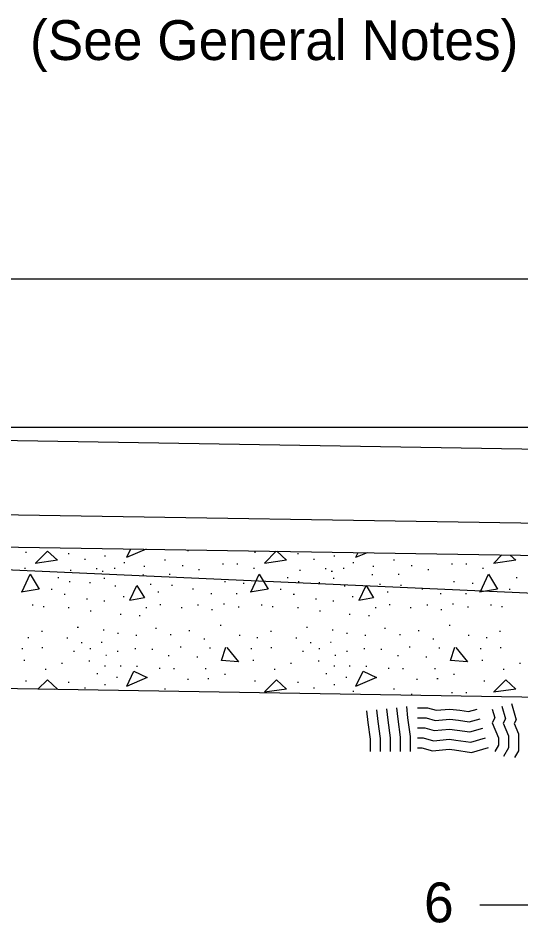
# Model space of a CAD drawing. Extents: x 0 to 2.83, y -0.11 to 1.83.
# Drawn here: x 0.6451 to 0.7925, y 0.5412 to 0.8064 of the extents above; entities that cross this region are included whole.
import ezdxf

# ---------------------------------------------------------------- set-up
doc = ezdxf.new("R2010")
doc.units = 0
for name, color, linetype in [('RD_Pr_Roadway_Dimensions', 7, 'Continuous'), ('RD_Pr_Roadway_Notes', 7, 'Continuous'), ('SH_General_Details', 7, 'Continuous')]:
    doc.layers.add(name, color=color, linetype=linetype)

msp = doc.modelspace()

# ---------------------------------------------------------------- linework, layer by layer
at = {"layer": 'RD_Pr_Roadway_Dimensions'}
for p, q in [((0.38262, 0.73005), (0.83526, 0.73005)), ((0.78042, 0.54657), (0.80126, 0.54657))]:
    msp.add_line(p, q, dxfattribs=at)
at = {"layer": 'SH_General_Details'}
for p, q in [((0.39174, 0.68657), (0.83526, 0.68657)), ((1.55598, 0.66787), (0.39174, 0.68657)), ((1.55598, 0.64613), (0.39174, 0.66482)), ((0.38763, 0.65606), (0.83141, 0.63632)), ((0.39174, 0.65545), (0.83822, 0.64827)), ((0.6473, 0.64991), (0.64759, 0.64991)), ((0.69476, 0.65042), (0.69505, 0.65042)), ((0.71443, 0.64991), (0.71473, 0.64991)), ((0.65985, 0.64953), (0.66014, 0.64953)), ((0.66458, 0.64789), (0.66487, 0.64789)), ((0.67048, 0.64884), (0.67077, 0.64884)), ((0.68801, 0.64764), (0.6883, 0.64764)), ((0.72698, 0.64953), (0.72728, 0.64953)), ((0.73171, 0.64789), (0.732, 0.64789)), ((0.73762, 0.64884), (0.73791, 0.64884)), ((0.75515, 0.64764), (0.75544, 0.64764)), ((0.64698, 0.64525), (0.64728, 0.64525)), ((0.66041, 0.64461), (0.66071, 0.64461)), ((0.66798, 0.64512), (0.66827, 0.64512)), ((0.67326, 0.64525), (0.67355, 0.64525)), ((0.67609, 0.64689), (0.67639, 0.64689)), ((0.68196, 0.64581), (0.68225, 0.64581)), ((0.69318, 0.646), (0.69348, 0.646)), ((0.69804, 0.6448), (0.69833, 0.6448)), ((0.70504, 0.64651), (0.70533, 0.64651)), ((0.7092, 0.64651), (0.70949, 0.64651)), ((0.71412, 0.64525), (0.71441, 0.64525)), ((0.72755, 0.64461), (0.72784, 0.64461)), ((0.73512, 0.64512), (0.73541, 0.64512)), ((0.74039, 0.64525), (0.74068, 0.64525)), ((0.74323, 0.64689), (0.74352, 0.64689)), ((0.74909, 0.64581), (0.74939, 0.64581)), ((0.76032, 0.646), (0.76061, 0.646)), ((0.76517, 0.6448), (0.76547, 0.6448)), ((0.77217, 0.64651), (0.77246, 0.64651)), ((0.77633, 0.64651), (0.77663, 0.64651)), ((0.78125, 0.64525), (0.78155, 0.64525)), ((0.65682, 0.64249), (0.65711, 0.64249)), ((0.66979, 0.64436), (0.67008, 0.64436)), ((0.67029, 0.64224), (0.67058, 0.64224)), ((0.68164, 0.64338), (0.68193, 0.64338)), ((0.6894, 0.64348), (0.68969, 0.64348)), ((0.72395, 0.64249), (0.72425, 0.64249)), ((0.73692, 0.64436), (0.73722, 0.64436)), ((0.73743, 0.64224), (0.73772, 0.64224)), ((0.74878, 0.64338), (0.74907, 0.64338)), ((0.75653, 0.64348), (0.75683, 0.64348)), ((0.79109, 0.64249), (0.79138, 0.64249)), ((0.6601, 0.64129), (0.66039, 0.64129)), ((0.66609, 0.64098), (0.66638, 0.64098)), ((0.67351, 0.64003), (0.6738, 0.64003)), ((0.68385, 0.64054), (0.68414, 0.64054)), ((0.69009, 0.64022), (0.69038, 0.64022)), ((0.69627, 0.63915), (0.69656, 0.63915)), ((0.7056, 0.64129), (0.7059, 0.64129)), ((0.71109, 0.64079), (0.71138, 0.64079)), ((0.72723, 0.64129), (0.72753, 0.64129)), ((0.73322, 0.64098), (0.73352, 0.64098)), ((0.74064, 0.64003), (0.74094, 0.64003)), ((0.75099, 0.64054), (0.75128, 0.64054)), ((0.75723, 0.64022), (0.75752, 0.64022)), ((0.76341, 0.63915), (0.7637, 0.63915)), ((0.77274, 0.64129), (0.77303, 0.64129)), ((0.77823, 0.64079), (0.77852, 0.64079)), ((0.6548, 0.63903), (0.65509, 0.63903)), ((0.65865, 0.63764), (0.65894, 0.63764)), ((0.6759, 0.63694), (0.6762, 0.63694)), ((0.68612, 0.63827), (0.68641, 0.63827)), ((0.70163, 0.63776), (0.70193, 0.63776)), ((0.70907, 0.63776), (0.70937, 0.63776)), ((0.72194, 0.63903), (0.72223, 0.63903)), ((0.72578, 0.63764), (0.72608, 0.63764)), ((0.74304, 0.63694), (0.74333, 0.63694)), ((0.75326, 0.63827), (0.75355, 0.63827)), ((0.76877, 0.63776), (0.76906, 0.63776)), ((0.77621, 0.63776), (0.7765, 0.63776)), ((0.78907, 0.63903), (0.78936, 0.63903)), ((0.64925, 0.63449), (0.64955, 0.63449)), ((0.65247, 0.63398), (0.65276, 0.63398)), ((0.66514, 0.63625), (0.66543, 0.63625)), ((0.67023, 0.63568), (0.67052, 0.63568)), ((0.68669, 0.63461), (0.68698, 0.63461)), ((0.69772, 0.63449), (0.69802, 0.63449)), ((0.70529, 0.63474), (0.70558, 0.63474)), ((0.70964, 0.63392), (0.70993, 0.63392)), ((0.71639, 0.63449), (0.71668, 0.63449)), ((0.7196, 0.63398), (0.7199, 0.63398)), ((0.73228, 0.63625), (0.73257, 0.63625)), ((0.73736, 0.63568), (0.73766, 0.63568)), ((0.75382, 0.63461), (0.75412, 0.63461)), ((0.76486, 0.63449), (0.76515, 0.63449)), ((0.77242, 0.63474), (0.77272, 0.63474)), ((0.77678, 0.63392), (0.77707, 0.63392)), ((0.78352, 0.63449), (0.78382, 0.63449)), ((0.78674, 0.63398), (0.78703, 0.63398)), ((0.65985, 0.63373), (0.66014, 0.63373)), ((0.66628, 0.63266), (0.66657, 0.63266)), ((0.67502, 0.63171), (0.67531, 0.63171)), ((0.68063, 0.63133), (0.68093, 0.63133)), ((0.68259, 0.63373), (0.68288, 0.63373)), ((0.69293, 0.63373), (0.69322, 0.63373)), ((0.70182, 0.6331), (0.70211, 0.6331)), ((0.72698, 0.63373), (0.72727, 0.63373)), ((0.73341, 0.63266), (0.73371, 0.63266)), ((0.74216, 0.63171), (0.74245, 0.63171)), ((0.74777, 0.63133), (0.74806, 0.63133)), ((0.74972, 0.63373), (0.75002, 0.63373)), ((0.76006, 0.63373), (0.76036, 0.63373)), ((0.76896, 0.6331), (0.76925, 0.6331)), ((0.65196, 0.62673), (0.65226, 0.62673)), ((0.66249, 0.62793), (0.66279, 0.62793)), ((0.67004, 0.62717), (0.67033, 0.62717)), ((0.67426, 0.62616), (0.67456, 0.62616)), ((0.68536, 0.62767), (0.68566, 0.62767)), ((0.6952, 0.62692), (0.69549, 0.62692)), ((0.70434, 0.62849), (0.70464, 0.62849)), ((0.7191, 0.62673), (0.71939, 0.62673)), ((0.72963, 0.62793), (0.72992, 0.62793)), ((0.73718, 0.62717), (0.73747, 0.62717)), ((0.7414, 0.62616), (0.74169, 0.62616)), ((0.7525, 0.62767), (0.75279, 0.62767)), ((0.76234, 0.62692), (0.76263, 0.62692)), ((0.77148, 0.62849), (0.77177, 0.62849)), ((0.78623, 0.62673), (0.78653, 0.62673)), ((0.64799, 0.6249), (0.64828, 0.6249)), ((0.65941, 0.62477), (0.6597, 0.62477)), ((0.66363, 0.62339), (0.66392, 0.62339)), ((0.66949, 0.62351), (0.66979, 0.62351)), ((0.67962, 0.62553), (0.67992, 0.62553)), ((0.68971, 0.62578), (0.69001, 0.62578)), ((0.69955, 0.62452), (0.69984, 0.62452)), ((0.70989, 0.62553), (0.71018, 0.62553)), ((0.71513, 0.6249), (0.71542, 0.6249)), ((0.72654, 0.62477), (0.72683, 0.62477)), ((0.73076, 0.62339), (0.73106, 0.62339)), ((0.73663, 0.62351), (0.73692, 0.62351)), ((0.74676, 0.62553), (0.74705, 0.62553)), ((0.75685, 0.62578), (0.75714, 0.62578)), ((0.76669, 0.62452), (0.76698, 0.62452)), ((0.77703, 0.62553), (0.77732, 0.62553)), ((0.78226, 0.6249), (0.78256, 0.6249)), ((0.64623, 0.62162), (0.64652, 0.62162)), ((0.65209, 0.622), (0.65238, 0.622)), ((0.66136, 0.62086), (0.66165, 0.62086)), ((0.66615, 0.62162), (0.66645, 0.62162)), ((0.6742, 0.62093), (0.6745, 0.62093)), ((0.67931, 0.62162), (0.6796, 0.62162)), ((0.68429, 0.62149), (0.68458, 0.62149)), ((0.69261, 0.62219), (0.69291, 0.62219)), ((0.70125, 0.62187), (0.70155, 0.62187)), ((0.71336, 0.62162), (0.71365, 0.62162)), ((0.71922, 0.622), (0.71952, 0.622)), ((0.72849, 0.62086), (0.72879, 0.62086)), ((0.73329, 0.62162), (0.73358, 0.62162)), ((0.74134, 0.62093), (0.74163, 0.62093)), ((0.74644, 0.62162), (0.74674, 0.62162)), ((0.75143, 0.62149), (0.75172, 0.62149)), ((0.75975, 0.62219), (0.76004, 0.62219)), ((0.76839, 0.62187), (0.76868, 0.62187)), ((0.78049, 0.62162), (0.78079, 0.62162)), ((0.78636, 0.622), (0.78665, 0.622)), ((0.64679, 0.61822), (0.64709, 0.61822)), ((0.6659, 0.61803), (0.66619, 0.61803)), ((0.6708, 0.61973), (0.67109, 0.61973)), ((0.68915, 0.6196), (0.68944, 0.6196)), ((0.69747, 0.61923), (0.69776, 0.61923)), ((0.71393, 0.61822), (0.71422, 0.61822)), ((0.73303, 0.61803), (0.73333, 0.61803)), ((0.73793, 0.61973), (0.73823, 0.61973)), ((0.75628, 0.6196), (0.75657, 0.6196)), ((0.7646, 0.61923), (0.7649, 0.61923)), ((0.78106, 0.61822), (0.78136, 0.61822)), ((0.65303, 0.61557), (0.65333, 0.61557)), ((0.65783, 0.61733), (0.65812, 0.61733)), ((0.67048, 0.61658), (0.67077, 0.61658)), ((0.67502, 0.61658), (0.67531, 0.61658)), ((0.67988, 0.61645), (0.68017, 0.61645)), ((0.68644, 0.61595), (0.68673, 0.61595)), ((0.69066, 0.61576), (0.69095, 0.61576)), ((0.69999, 0.61582), (0.70028, 0.61582)), ((0.72017, 0.61557), (0.72046, 0.61557)), ((0.72496, 0.61733), (0.72526, 0.61733)), ((0.73762, 0.61658), (0.73791, 0.61658)), ((0.74216, 0.61658), (0.74245, 0.61658)), ((0.74701, 0.61645), (0.7473, 0.61645)), ((0.75357, 0.61595), (0.75386, 0.61595)), ((0.75779, 0.61576), (0.75809, 0.61576)), ((0.76713, 0.61582), (0.76742, 0.61582)), ((0.78731, 0.61557), (0.7876, 0.61557)), ((0.7921, 0.61733), (0.79239, 0.61733)), ((0.80126, 0.60731), (0.39174, 0.61384)), ((0.66817, 0.61431), (0.66846, 0.61431)), ((0.67401, 0.6133), (0.67431, 0.6133)), ((0.69476, 0.61267), (0.69505, 0.61267)), ((0.70075, 0.61292), (0.70104, 0.61292)), ((0.70561, 0.61418), (0.7059, 0.61418)), ((0.73531, 0.61431), (0.7356, 0.61431)), ((0.74115, 0.6133), (0.74144, 0.6133)), ((0.76189, 0.61267), (0.76219, 0.61267)), ((0.76788, 0.61292), (0.76818, 0.61292)), ((0.77274, 0.61418), (0.77303, 0.61418)), ((0.6473, 0.61216), (0.64759, 0.61216)), ((0.65985, 0.61178), (0.66014, 0.61178)), ((0.66458, 0.61014), (0.66487, 0.61014)), ((0.67048, 0.61109), (0.67077, 0.61109)), ((0.71443, 0.61216), (0.71473, 0.61216)), ((0.72698, 0.61178), (0.72728, 0.61178)), ((0.73171, 0.61014), (0.732, 0.61014)), ((0.73762, 0.61109), (0.73791, 0.61109)), ((0.78157, 0.61216), (0.78186, 0.61216)), ((0.68801, 0.60989), (0.6883, 0.60989)), ((0.74323, 0.60914), (0.74352, 0.60914)), ((0.75515, 0.60989), (0.75544, 0.60989)), ((0.76032, 0.60825), (0.76061, 0.60825)), ((0.77217, 0.60876), (0.77246, 0.60876)), ((0.77633, 0.60876), (0.77663, 0.60876))]:
    msp.add_line(p, q, dxfattribs=at)
for points in [[(0.65022, 0.64671), (0.65374, 0.65024), (0.65668, 0.64752), (0.65015, 0.64656)], [(0.68269, 0.65077), (0.67691, 0.64831)], [(0.67696, 0.6484), (0.67816, 0.65085)], [(0.71735, 0.64671), (0.7208, 0.65016)], [(0.72096, 0.65016), (0.72382, 0.64752)], [(0.74738, 0.64973), (0.74405, 0.64831)], [(0.7441, 0.6484), (0.74477, 0.64978)], [(0.72382, 0.64752), (0.71729, 0.64656)], [(0.79095, 0.64752), (0.78442, 0.64656)], [(0.78449, 0.64671), (0.78687, 0.6491)], [(0.78928, 0.64906), (0.79095, 0.64752)], [(0.64632, 0.63841), (0.64867, 0.64348), (0.65132, 0.63907), (0.64603, 0.63819)], [(0.71346, 0.63841), (0.71581, 0.64348), (0.71845, 0.63907), (0.71317, 0.63819)], [(0.7806, 0.63841), (0.78294, 0.64348), (0.78559, 0.63907), (0.7803, 0.63819)], [(0.67792, 0.63584), (0.67997, 0.6401), (0.68218, 0.6365), (0.67788, 0.63569)], [(0.74505, 0.63584), (0.74711, 0.6401), (0.74931, 0.6365), (0.74501, 0.63569)], [(0.70626, 0.62196), (0.70971, 0.61777), (0.70472, 0.61814), (0.70597, 0.62204)], [(0.7734, 0.62196), (0.77685, 0.61777), (0.77186, 0.61814), (0.7731, 0.62204)], [(0.67696, 0.61065), (0.67909, 0.61499), (0.68298, 0.61315), (0.67691, 0.61056)], [(0.7441, 0.61065), (0.74623, 0.61499), (0.75012, 0.61315), (0.74405, 0.61056)], [(0.65096, 0.60971), (0.65374, 0.61249)], [(0.65374, 0.61249), (0.65668, 0.60977)], [(0.71735, 0.60896), (0.72088, 0.61249), (0.72382, 0.60977), (0.71729, 0.60882)], [(0.78449, 0.60896), (0.78801, 0.61249), (0.79095, 0.60977), (0.78442, 0.60882)], [(0.65668, 0.60977), (0.65572, 0.60963)], [(0.7589, 0.60464), (0.75927, 0.60136), (0.76, 0.59589), (0.76, 0.59151)], [(0.7869, 0.60472), (0.78794, 0.60107), (0.7873, 0.59979), (0.78884, 0.59611), (0.78884, 0.59252), (0.78732, 0.59)], [(0.78972, 0.60553), (0.79108, 0.60078), (0.79053, 0.59968), (0.79177, 0.5967), (0.79177, 0.59171), (0.79056, 0.58969)], [(0.74724, 0.60335), (0.74762, 0.59994), (0.74826, 0.59511), (0.74826, 0.59151)], [(0.75016, 0.60367), (0.75053, 0.60029), (0.7512, 0.5953), (0.7512, 0.59151)], [(0.75307, 0.604), (0.75344, 0.60065), (0.75413, 0.5955), (0.75413, 0.59151)], [(0.75599, 0.60432), (0.75636, 0.601), (0.75706, 0.59569), (0.75706, 0.59151)], [(0.76219, 0.60428), (0.76511, 0.60428), (0.76766, 0.60355), (0.77167, 0.60391), (0.77459, 0.60355), (0.77715, 0.60319), (0.7797, 0.60391)], [(0.78408, 0.60391), (0.78481, 0.60136), (0.78408, 0.5999), (0.7859, 0.59552), (0.7859, 0.59333), (0.78481, 0.59151)], [(0.76219, 0.60135), (0.7647, 0.60135), (0.76738, 0.60058), (0.77162, 0.60097), (0.7742, 0.60064), (0.77735, 0.60019), (0.78051, 0.6011)], [(0.76219, 0.59841), (0.76428, 0.59841), (0.7671, 0.59761), (0.77157, 0.59802), (0.77381, 0.59773), (0.77755, 0.5972), (0.78131, 0.59827)], [(0.76219, 0.59548), (0.76387, 0.59548), (0.76682, 0.59464), (0.77152, 0.59507), (0.77342, 0.59483), (0.77776, 0.59421), (0.78212, 0.59545)], [(0.76219, 0.59255), (0.76346, 0.59255), (0.76654, 0.59167), (0.77147, 0.59212), (0.77303, 0.59192), (0.77796, 0.59122), (0.78293, 0.59263)]]:
    msp.add_lwpolyline(points, dxfattribs=at)

# ---------------------------------------------------------------- texts
at = {"layer": 'RD_Pr_Roadway_Dimensions'}
msp.add_text('6', height=0.01167, dxfattribs=at).set_placement((0.76408, 0.54141))
at = {"layer": 'RD_Pr_Roadway_Notes'}
msp.add_text('(See General Notes)', height=0.0116667, dxfattribs=at).set_placement((0.64863, 0.79414))

doc.saveas('drawing.dxf')
